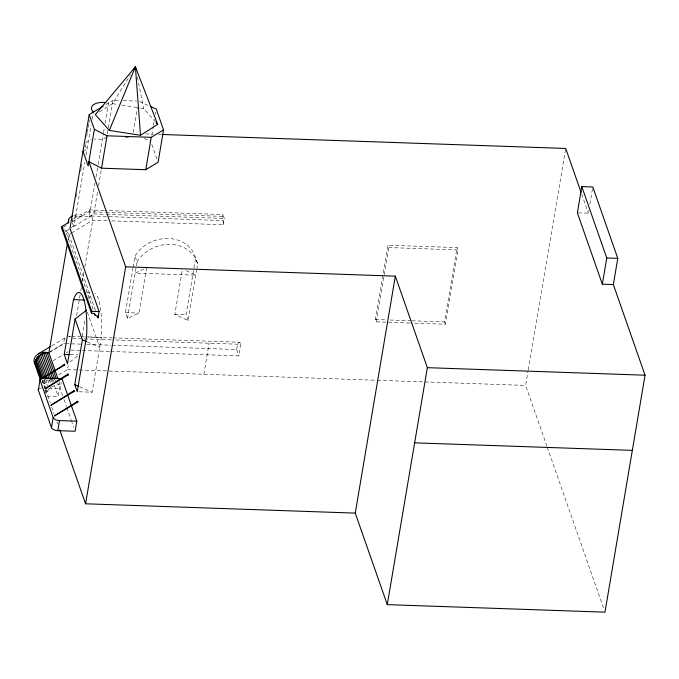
<?xml version="1.0" encoding="UTF-8"?>
<svg xmlns="http://www.w3.org/2000/svg" width="679" height="679" viewBox="0 0 679 679"><rect width="100%" height="100%" fill="white"/><g stroke="black" fill="none" stroke-linecap="round" stroke-linejoin="round"><path stroke-width="0.51" stroke-dasharray="3.4 2.55" d="M42.522 383.032L43.032 380.011M45.391 388.94L43.643 383.949L44.339 379.841M68.027 239.789L68.91 234.594L70.675 233.534M72.237 221.583L72.763 218.46M76.464 196.596L76.99 193.473M80.691 171.609L81.217 168.485M81.395 167.441L82.1 163.274M84.917 146.613L85.265 144.534M86.649 136.394L87.167 133.339M87.336 132.32L88.024 128.246M88.194 127.228L88.881 123.154M89.059 122.144L89.399 120.107M71.609 227.312L74.07 225.827L84.816 162.315M86.046 155.024L91.062 125.369M92.098 119.258L93.303 112.137M104.227 210.439L89.39 209.93L81.429 214.725L81.124 216.533A15.541 7.656 9.6 0 0 73.646 217.297M89.39 209.93L89.085 211.738A4.566 2.427 78.8 0 1 90.477 213.469L91.19 216.007L71.227 228.051M47.148 396.069L58.216 396.451L60.168 384.849L59.115 381.853M73.519 219.054A15.159 7.461 9.6 0 1 89.28 216.66L95.085 182.303M95.968 177.092L97.903 165.642M98.082 164.598L103.344 133.5M103.514 132.49L104.371 127.397M105.058 123.323L108.504 102.962A15.159 7.461 9.6 0 0 106.671 102.665M62.646 395.628L60.219 388.702L61.246 382.667M58.657 374.893L67.484 369.571L68.18 365.472M76.6 315.676L80.114 294.924M80.809 290.773L81.336 287.658M82.388 281.437L83.967 272.101M84.85 266.915L92.743 220.225A4.812 2.563 78.8 0 0 91.181 216.041M89.28 216.66L93.812 213.927L97.683 191.02M98.565 185.808L101.205 170.191M107.358 133.822L108.216 128.738M108.394 127.72L113.037 100.229L119.165 100.441M82.252 336.19L85.248 318.468M133.262 132.447L137.506 107.384M79.239 391.775L92.123 392.216L101.392 337.395A39.925 9.107 -88 0 0 95.196 293.472M151.824 135.129L153.242 126.778M153.42 125.734L154.481 119.47M155.364 114.25L155.712 112.154M146.656 267.67L138.974 313.078L127.499 318.493L125.445 312.612L132.923 268.392M133.092 267.365L135.011 256.051A33.203 27.881 -19.3 0 1 168.46 238.49A33.203 27.881 -19.3 0 1 195.611 258.147L197.674 264.029L196.986 268.086M127.499 318.493L137.065 261.933L135.011 256.051M196.808 269.096L188.1 320.59L174.826 314.318L182.328 269.945M188.1 320.59L186.046 314.708L195.611 258.147M111.687 220.879L223.23 224.741A4.515 1.035 -88 0 0 223.035 220.573A3.947 0.9 -88 0 0 222.627 216.355L222.933 214.547L105.287 210.473M223.23 224.741L224.291 218.434L222.933 214.547M203.853 374.29L209.107 343.218M110.702 351.467L238.915 355.898L240.875 344.312L112.663 339.882M409.717 323.017L376.191 321.854L375.377 319.52L387.947 245.221L457.086 247.606L457.901 249.94L445.339 324.248L410.761 323.051M376.191 321.854L388.761 247.555L387.947 245.221M445.339 324.248L444.516 321.914L457.086 247.606M546.951 446.349L525.631 385.417L528.101 370.802M528.279 369.758L565.531 149.49M578.364 212.858L588.37 213.198L588.88 210.176M589.898 204.124L592.801 186.98M60.168 384.849C54.558 384.339 48.574 387.616 46.647 393.039L45.595 390.043M65.142 338.235L64.539 339.305A10.923 5.814 78.8 0 0 63.554 343.557L50.102 351.671M99.618 111.865L112.502 103.666L130.376 74.919M69.979 361.915L78.255 355.584M105.822 104.583L113.037 100.229M83.008 151.247L87.099 148.777A15.159 7.461 9.6 0 1 85.384 145.934M106.841 136.878L102.308 139.611A15.159 7.461 9.6 0 0 94.203 139.153M63.402 227.219L68.477 224.163M72.093 221.982L89.085 211.738L104.982 212.289M93.074 309.31L65.787 231.327L70.319 228.594M71.558 232.999L92.743 220.225L107.477 220.734M51.706 345.823L64.938 337.845M48.905 352.868L64.794 343.285M53.123 360.736L62.833 354.879M66.364 352.749L68.129 351.68M43.643 383.949L51.596 379.154M143.787 269.028L135.18 273.085L195.781 275.182L184.399 269.809M123.247 100.585L136.521 101.044M145.781 133.924L153.182 134.179M158.47 134.366L161.644 134.476M125.216 137.514L130.326 137.693M106.034 212.323L222.627 216.355M93.812 213.927L105.381 214.326M106.433 214.36L224.291 218.434M91.19 216.007L223.035 220.573M388.761 247.555L457.901 249.94M86.539 292.776L90.502 292.912M375.377 319.52L385.85 319.885M390.043 320.03L410.999 320.76M412.043 320.794L444.516 321.914M125.445 312.612L138.974 313.078M174.826 314.318L186.046 314.708M88.508 336.954L101.392 337.395M70.709 336.402L68.596 336.334L70.675 336.92M71.762 336.445L80.198 336.733M81.251 336.767L84.417 336.877M85.469 336.92L111.831 337.828M112.892 337.862L239.441 342.241M72.738 338.498L83.203 338.863M84.255 338.897L111.602 339.839M65.668 343.633L80.445 344.143M86.785 344.363L111.059 345.204M112.12 345.238L236.691 349.541A11.781 2.691 -88 0 1 240.875 344.312M70.777 350.084L81.251 350.449M82.295 350.483L109.642 351.433M70.166 354.642L78.085 354.922M67.484 369.571L376.438 380.257M377.439 380.291L525.631 385.417M48.88 388.312L60.219 388.702M112.502 103.666L117.696 104.481M121.855 105.135L139.518 107.902M140.553 108.063L143.676 108.555L155.576 121.999M87.184 341.91L99.703 347.393L87.345 312.085M79.596 386.741L92.123 392.216M139.492 101.527L149.728 106.111M144.254 138.482L150.763 141.402M64.632 229.553L65.787 231.327M57.757 382.803L58.462 384.806M54.634 378.992L56.034 382.99M52.928 379.391L53.633 381.386M52.232 379.468L52.937 381.462M54.345 385.46L58.216 396.451M50.942 379.001L51.994 381.997M49.397 379.807L50.45 382.803M47.632 379.79L50.441 387.785M45.671 378.933L48.489 386.928M44.254 379.213L46.367 385.205M43.397 380.596L46.214 388.583M46.571 389.585L47.275 391.588M42.073 380.045L45.238 389.042M44.865 390.535L45.917 393.531M581.742 194.27L588.37 213.198M547.299 447.351L604.268 610.166M236.691 349.541L238.915 355.898M151.807 144.381L157.027 159.293M68.8 234.255L95.96 311.916M64.03 399.583L66.457 406.509M66.797 407.502L70.956 419.376M71.303 420.36L73.722 427.286M45.739 389.941L50.288 402.919M51.68 406.916L54.133 413.91M56.926 421.897L57.622 423.891M137.421 77.007L143.676 108.555M65.77 231.361A4.812 4.15 24.2 0 1 68.944 234.594M74.07 225.827A15.159 7.461 9.6 0 1 72.628 220.259M85.664 143.21A15.159 7.461 9.6 0 1 91.045 139.696M88.745 299.083A39.925 9.107 -88 0 1 91.716 293.999M137.065 261.933A33.203 27.881 -19.3 0 1 170.514 244.364A33.203 27.881 -19.3 0 1 197.674 264.029M73.952 215.481A15.541 7.656 9.6 0 1 81.429 214.725M39.713 388.286A4.227 2.079 9.6 0 1 41.665 388.065"/><path stroke-width="1.02" d="M45.094 388.617L68.146 373.951L68.07 374.706M45.264 388.821L68.121 374.884L67.993 374.341M73.425 390.9L73.858 391.528L50.874 405.321L73.782 390.79M77.559 401.45L77.652 402.392L77.533 401.544L77.661 402.146L54.6 415.803L77.584 401.399M64.734 365.005L64.598 364.19L64.607 364.886M64.454 364.801L64.53 364.275M67.696 374.256L67.679 374.842M67.73 374.452L67.696 374.961M73.646 391.452L73.884 390.595L74.003 391.443M73.926 391.206L73.765 391.622M77.287 401.552L77.33 402.375L77.253 401.391M58.055 378.857L48.905 352.868C42.336 352.189 35.019 357.103 34.875 364.063L40.511 380.045M64.386 364.895L64.242 365.353L64.182 364.869M64.335 364.75L64.233 365.098M67.934 374.655L68.121 375.131L67.756 374.299M73.671 391.104L73.731 390.858M103.14 106.204L89.204 114.607L69.971 228.297L99.109 311.559L98.039 317.857A4.515 3.794 -19.3 0 0 95.17 315.311A3.947 3.319 -19.3 0 0 91.41 313.112L61.713 228.237L62.018 226.43L68.783 222.347A15.541 7.656 9.6 0 1 72.458 216.015M38.313 390.086L40.019 380.019A4.227 2.079 9.6 0 1 43.371 377.999L61.925 378.636L76.812 421.175L75.106 431.241L57.774 430.647A5.483 2.699 9.6 0 1 51.46 427.651L38.313 390.086A4.227 2.079 9.6 0 1 38.983 388.6M67.501 242.895L48.905 352.868C44.067 351.425 37.922 352.494 35.113 357.044A10.923 9.43 24.2 0 0 33.95 361.406L34.875 364.037A11.781 9.896 -19.3 0 1 45.476 353.012L54.634 378.992M89.204 114.607L94.356 129.324L88.151 165.973L83.008 151.247M51.46 427.651L53.166 417.585L40.019 380.019M75.08 318.977L67.493 363.808L64.216 354.438L73.493 299.617A39.925 9.107 -88 0 1 83.415 298.115A39.925 9.107 -88 0 1 86.53 336.877L77.253 391.707L74.783 384.628L82.363 339.797L75.08 318.977L86.666 310.125M150.662 106.527L156.246 109.022L163.546 129.91L158.071 162.281L145.756 169.708L101.561 168.18L107.036 135.8L94.356 129.324M57.774 430.647L59.48 420.581A5.483 2.699 9.6 0 1 53.166 417.585M91.41 313.112L91.716 311.305L62.018 226.43M613.341 284.577L602.341 284.195L577.362 212.824L581.801 186.606L592.801 186.98L617.78 258.359L613.341 284.577L645.05 375.198L604.972 612.161L387.276 604.633L355.253 513.112L85.579 503.793L125.657 266.822L88.881 161.695L101.561 168.18M145.756 169.708L151.23 137.328L163.546 129.91M355.253 513.112L395.331 276.149L125.657 266.822M387.276 604.633L427.354 367.67L395.331 276.149M602.341 284.195L606.771 257.978L581.801 186.606M64.403 364.598L41.555 378.848L64.497 365.064M73.773 391.104L73.527 391.766L73.459 391.282M77.482 401.62L77.72 401.221L77.805 401.773M73.485 390.943L73.731 391.367M109.336 130.427L135.41 66.839L157.681 124.376L140.511 135.308L109.336 130.427L95.332 114.598L135.41 66.839L135.808 68.868M64.225 364.479L64.497 364.691M133.729 69.53L135.41 66.839L140.511 135.308M38.474 353.801L50.823 346.358M162.705 134.51L565.709 148.446L581.046 192.284M107.036 135.8L151.23 137.328M606.771 257.978L617.78 258.359M73.493 299.617L84.391 299.991M91.716 311.305L99.109 311.559M64.216 354.438L69.173 354.608M427.354 367.67L645.05 375.198M77.729 401.976L77.262 401.798M59.48 420.581L76.812 421.175M414.64 442.844L632.336 450.372M82.363 339.797L86.216 341.486M74.783 384.628L78.637 386.317M54.524 415.573L54.795 416.083M156.28 122.789L157.681 124.376M47.199 352.825L56.349 378.806M43.779 353.403L52.58 378.39M42.14 354.014L50.942 379.001M40.596 354.82L49.041 378.806M39.178 355.804L47.275 378.789M37.922 356.95L45.671 378.933M36.861 358.223L43.897 378.211M36.004 359.607L42.692 378.593M35.384 361.058L41.368 378.05M35.002 362.552L40.986 379.544M97.352 315.879L98.039 317.857M94.466 313.308L95.17 315.311M59.718 429.883L85.579 503.793M93.303 112.137A15.159 7.461 9.6 0 1 105.746 102.554M61.713 228.246A4.566 3.947 24.2 0 1 62.171 228.314M68.189 223.085A15.541 7.656 9.6 0 1 68.995 220.106"/></g></svg>
